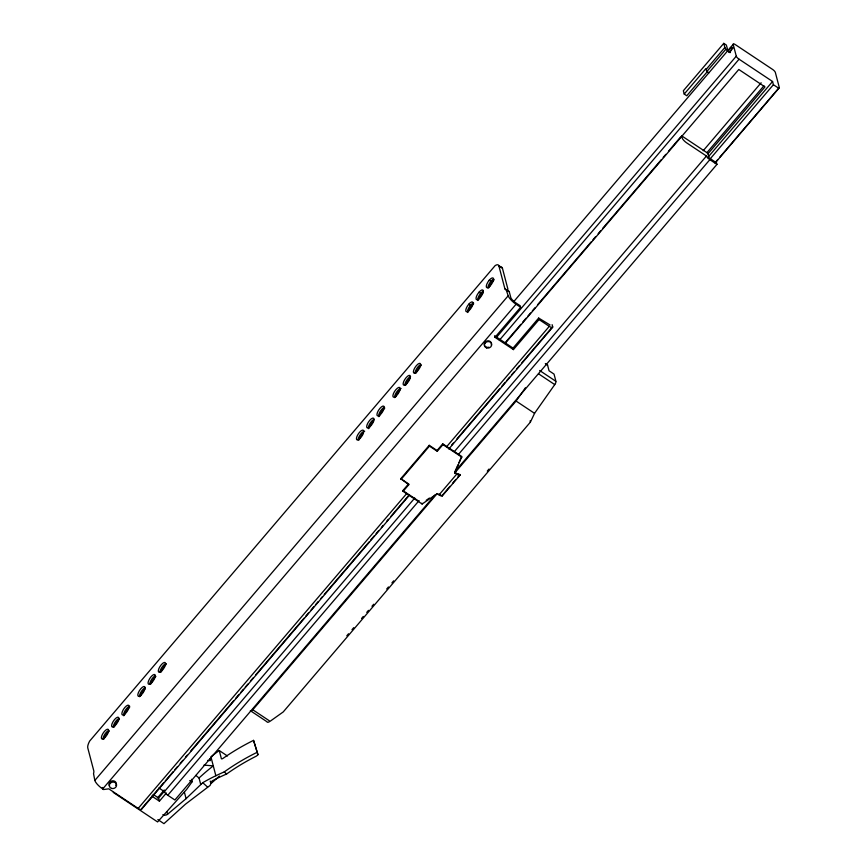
<?xml version="1.0" encoding="UTF-8"?>
<svg xmlns="http://www.w3.org/2000/svg" width="867" height="867" viewBox="0 0 867 867"><rect width="100%" height="100%" fill="white"/><g stroke="black" fill="none" stroke-linecap="round" stroke-linejoin="round"><path stroke-width="1.3" d="M269.355 721.745A3.435 1.474 -40.6 0 1 268.25 722.189A3.295 1.409 -40.6 0 1 267.209 722.103L267.069 721.973A3.295 1.214 -56.4 0 1 266.971 721.745L250.357 710.691A3.295 1.214 -56.4 0 0 252.796 709.78L270.092 721.29L283.238 711.926L530.409 422.099L534.646 413.18L554.75 384.601A3.295 1.214 -56.4 0 0 555.964 381.805M457.538 477.468L460.063 474.509A5.137 1.485 40.5 0 1 456.692 474.173L454.644 472.157L457.928 464.929M459.022 462.523L461.222 457.7M454.85 472.948L461.764 456.497L442.744 443.839L437.055 450.515L437.261 451.295L442.95 444.619L442.744 443.839M454.655 473.089L516.082 401.053L525.413 387.787M191.488 779.303L192.138 781.752L186.665 789.404L157.599 821.938L113.252 792.416M94.828 780.463L508.203 295.745L506.155 289.816A9.169 3.36 -56.4 0 1 504.854 288.646L498.883 265.909A9.169 3.36 -56.4 0 0 495.1 265.66L89.691 741.036A9.169 3.36 -56.4 0 0 87.784 747.95L93.755 770.687A9.169 3.36 -56.4 0 1 93.528 773.646L94.828 780.463A8.8 2.536 40.5 0 0 102.685 788.959L103.552 789.544L108.776 788.829L138.178 808.402A5.137 1.485 40.5 0 0 141.549 808.727L163.505 782.977M727.641 49.549L726.329 45.051L723.772 43.35L683.348 90.753L684.215 94.059L686.772 95.76L707.537 71.408M684.215 94.059L705.846 68.688L706.063 69.512A4.216 1.214 40.5 0 0 707.125 71.213L708.707 73.056M706.063 69.512L724.855 47.479L723.772 43.35M707.125 71.213L725.917 49.181A4.216 1.214 40.5 0 1 724.855 47.479M513.535 301.889L733.179 44.347A3.121 0.9 40.5 0 1 735.216 44.553L772.551 69.403A3.121 0.9 40.5 0 1 775.336 72.405L779.281 87.459A3.121 0.9 40.5 0 1 777.244 87.264L773.407 84.706L772.562 81.487L739.063 59.194A3.121 0.9 40.5 0 1 736.278 56.182L733.179 44.347M102.685 788.959L516.06 304.241L520.601 307.265L494.981 337.317L513.437 349.596L539.057 319.555L538.667 318.059L513.047 348.101L513.437 349.596M496.433 337.415L736.278 56.182M499.392 340.222L739.063 59.194M505.038 342.866L520.85 324.323M522.606 322.264L526.117 318.146M527.884 316.087L530.517 312.998M532.273 310.939L534.906 307.839M537.54 304.75L591.131 241.915M592.887 239.856L595.531 236.767M598.165 233.678L600.798 230.579M602.554 228.52L661.423 159.506M663.179 157.436L665.813 154.348M668.446 151.259L680.747 136.834M505.114 343.473L738.792 69.479L764.987 86.906L707.884 153.86M442.452 495.534A5.137 1.485 40.5 0 1 439.038 494.873L437.196 493.648L422.121 504.02L403.09 491.361L408.791 484.686L400.771 478.703L429.241 445.313L437.055 450.515M400.977 479.484L429.447 446.104L429.241 445.313M403.09 491.361L402.884 490.57L408.585 483.894L400.771 478.703M138.178 808.402L406.937 493.269L402.884 490.57M446.787 446.527L549.277 326.35A5.137 1.485 40.5 0 0 552.647 326.686L552.116 324.67M165.261 780.918L173.172 771.652M174.928 769.593L177.562 766.493M180.195 763.404L182.829 760.316M185.473 757.227L187.229 755.168M190.74 751.05L233.776 700.579M235.542 698.52L239.054 694.402M240.809 692.332L243.443 689.243M245.198 687.184L247.832 684.096M250.476 681.007L253.11 677.918M255.743 674.829L304.057 618.171M305.813 616.112L308.446 613.023M311.08 609.934L313.713 606.846M315.469 604.787L318.113 601.698M320.747 598.609L322.502 596.55M324.258 594.491L369.06 541.951M370.816 539.892L374.327 535.773M376.083 533.714L378.716 530.626M381.361 527.537L383.116 525.478M386.628 521.36L388.383 519.29M391.017 516.201L408.585 495.61M451.631 445.129L453.387 443.07M456.898 438.951L499.945 388.481M501.7 386.422L505.212 382.304M506.967 380.245L509.601 377.156M511.357 375.097L514.001 372.008M516.634 368.908L519.268 365.82M521.901 362.731L552.647 326.686M141.386 809.496L409.462 495.165M448.835 448.987L552.637 327.271M703.202 150.728L761.139 82.777M706.876 152.69L763.925 85.79M157.393 798.019L164.253 789.967M166.41 792.98L159.42 801.173L158.596 798.041L164.708 790.867M158.921 787.995L164.383 791.625L414.762 498.026M454.297 451.674L706.442 156.017A3.847 1.105 40.5 0 0 709.856 159.658L716.955 164.383L456.02 470.337M707.613 157.653L772.562 81.487M710.203 158.824L773.407 84.706M164.383 791.625A3.847 1.105 40.5 0 0 167.786 795.256L419.054 500.638M458.589 454.275L709.856 159.658M716.077 161.576L717.833 159.517M719.588 157.458L778.403 88.488M715.102 163.072L779.281 87.816M434.941 495.057L174.885 799.981L167.786 795.256M252.796 709.78L437.098 493.67M439.038 494.873L456.692 474.173M442.408 495.198L449.973 486.333M452.498 483.374L455.858 479.429M442.246 495.967L460.052 475.094M346.8 635.782L348.534 633.755M352.002 629.68L353.736 627.643M361.55 618.496L363.284 616.459M366.752 612.384L368.486 610.357M371.965 606.282L373.699 604.245M386.704 588.986L388.449 586.959M391.917 582.884L393.651 580.847M487.276 471.074L489.021 469.025M162.898 814.579A3.663 3.24 -14.7 0 0 167.58 814.232L186.091 798.659L202.748 782.684A255.949 181.864 15.8 0 1 215.861 775.737L210.898 756.783A212.61 188.074 -14.7 0 1 219.264 750.551L221.345 758.582A1.788 0.769 -40.4 0 0 221.551 758.82A1.929 0.813 -39.8 0 0 222.797 758.517L223.101 758.332A212.61 188.074 -14.7 0 1 253.543 740.375L257.965 754.713L256.448 756.067A209.175 185.029 -14.7 0 0 226.601 774.014A251.495 178.7 15.8 0 0 212.599 780.668A5.451 3.88 15.8 0 0 211.992 781.059L210.085 785.437L185.549 804.121L163.961 823.65L157.827 819.564M211.385 783.237L219.449 776.073M426.217 500.27L429.447 498.048M507.011 290.38L509.211 291.55L510.761 297.446A5.495 1.582 40.5 0 0 515.67 302.756L520.211 305.78L520.601 307.265M207.766 760.381L210.378 760.608L209.868 758.625M203.973 765.106L213.282 765.875A212.61 188.074 -14.7 0 0 199.031 778.002L200.743 784.516M189.71 780.614L192.138 781.752M728.638 51.727L730.057 52.67M706.442 156.017L686.772 142.936A5.137 1.485 40.5 0 1 682.188 137.972L681.625 135.805L707.819 153.242L709.087 157.837L716.565 162.888L716.955 164.383M498.883 265.909L502.437 268.271L507.921 289.177L507.412 290.347A9.169 3.36 -56.4 0 0 508.712 291.518M504.854 288.646L509.211 291.55M489.237 280.193L490.939 281.331M538.667 318.059L550.09 324.984M539.057 319.555L549.277 326.35M478.985 292.212L480.686 293.349M468.733 304.23L470.445 305.368M545.31 363.555L547.554 365.05L549.06 370.794L554.035 374.1L555.931 381.339L539.642 370.502M513.047 348.101L494.591 335.822L494.981 337.317M538.472 373.764L554.75 384.601M516.082 401.053L534.581 413.364M442.95 444.619L461.97 457.277M429.447 446.104L437.261 451.295M454.644 472.157L456.486 473.393A3.392 0.975 40.5 0 0 458.708 473.61M407.999 493.973L418.696 501.093M219.264 750.551L227.414 755.97M153.145 794.41L158.596 798.041M151.779 796.09L159.42 801.173M102.295 787.474L103.162 788.06M195.899 775.423L199.031 778.002M215.861 775.737A255.483 181.528 15.8 0 1 224.26 771.89L226.601 774.014M202.748 782.684L207.56 787.073M725.917 49.181L727.5 51.023M253.543 740.375L257.965 754.713M530.084 420.874L530.409 422.099M485.021 342.205L485.217 342.942M421.915 503.228L422.121 504.02M408.585 483.894L408.791 484.686M210.226 781.059L210.876 783.54M184.389 792.156L186.091 798.659M166.898 811.631L167.58 814.232M109.795 782.186L110.12 783.421M103.065 739.02A5.776 2.113 -56.4 0 1 104.95 734.089A5.776 2.113 -56.4 0 1 108.765 730.447M103.888 739.139A8.161 2.991 -56.4 0 1 109.209 731.163M113.317 727.001A5.776 2.113 -56.4 0 1 115.203 722.07A5.776 2.113 -56.4 0 1 119.017 718.44M123.775 715.795A5.776 2.113 -56.4 0 1 125.206 710.431A5.776 2.113 -56.4 0 1 129.714 706.302M114.141 727.12A8.161 2.991 -56.4 0 1 119.451 719.144M124.393 715.102A8.161 2.991 -56.4 0 1 129.703 707.125M139.565 696.743A5.776 2.113 -56.4 0 1 141.148 691.747A5.776 2.113 -56.4 0 1 145.212 687.726M149.753 684.269A5.776 2.113 -56.4 0 1 151.649 679.338A5.776 2.113 -56.4 0 1 155.453 675.707M160.005 672.25A5.776 2.113 -56.4 0 1 162.151 666.951A5.776 2.113 -56.4 0 1 166.15 663.569M140.335 696.407A8.161 2.991 -56.4 0 1 144.843 689.2M150.587 684.388A8.161 2.991 -56.4 0 1 155.897 676.412M160.828 672.38A8.161 2.991 -56.4 0 1 166.15 664.393M378.857 416.68A5.776 2.113 -56.4 0 1 380.06 411.717A5.776 2.113 -56.4 0 1 384.352 407.306M379.475 415.997A8.161 2.991 -56.4 0 1 384.796 408.021M368.616 428.699A5.776 2.113 -56.4 0 1 369.808 423.735A5.776 2.113 -56.4 0 1 374.1 419.325M358.147 439.905A5.776 2.113 -56.4 0 1 360.564 434.248A5.776 2.113 -56.4 0 1 364.682 431.224M369.234 428.016A8.161 2.991 -56.4 0 1 373.731 420.809M358.981 440.035A8.161 2.991 -56.4 0 1 363.49 432.828M415.087 373.146A5.776 2.113 -56.4 0 1 416.984 368.215A5.776 2.113 -56.4 0 1 420.798 364.573M404.846 385.154A5.776 2.113 -56.4 0 1 406.731 380.234A5.776 2.113 -56.4 0 1 410.546 376.592M394.658 397.639A5.776 2.113 -56.4 0 1 396.739 391.884A5.776 2.113 -56.4 0 1 401.128 388.503M415.922 373.265A8.161 2.991 -56.4 0 1 421.232 365.289M405.669 385.284A8.161 2.991 -56.4 0 1 410.178 378.077M395.417 397.303A8.161 2.991 -56.4 0 1 399.925 390.096M488.034 288.137A5.776 2.113 -56.4 0 1 489.617 283.141A5.776 2.113 -56.4 0 1 493.681 279.12M477.934 300.513A5.776 2.113 -56.4 0 1 479.137 295.539A5.776 2.113 -56.4 0 1 483.428 291.139M488.804 287.811A8.161 2.991 -56.4 0 1 494.114 279.824M467.692 312.532A5.776 2.113 -56.4 0 1 469.123 307.178A5.776 2.113 -56.4 0 1 473.62 303.038M468.299 311.838A8.161 2.991 -56.4 0 1 473.62 303.862M478.551 299.819A8.161 2.991 -56.4 0 1 483.06 292.613M516.06 304.241A8.8 2.536 40.5 0 1 508.203 295.745M109.589 786.033A3.663 3.24 -14.7 0 1 110.185 781.785A3.663 3.24 -14.7 0 1 114.91 781.405A3.663 3.24 -14.7 0 1 115.799 785.524M499.219 266.559A9.169 3.36 -56.4 0 1 500.096 266.429A11.347 8.507 -69.5 0 1 500.487 266.57M500.866 266.743A11.347 8.507 -69.5 0 1 501.96 267.426A9.169 3.36 -56.4 0 1 502.437 268.271M440.794 494.873A3.392 0.975 40.5 0 1 439.623 494.548M439.244 494.342A3.392 0.975 40.5 0 1 438.832 494.092M486.062 347.028A3.663 3.24 -14.7 0 1 484.61 342.801A3.663 3.24 -14.7 0 1 489.335 341.024A3.663 3.24 -14.7 0 1 491.264 345.066M488.825 347.19A3.663 3.24 -14.7 0 1 486.571 347.212M546.676 364.704A3.295 1.214 -56.4 0 1 547.554 365.05M730.025 52.443A2.937 1.073 -56.4 0 1 731.109 49.755A2.937 1.073 -56.4 0 1 733.146 48.032M224.26 771.89A212.61 188.074 -14.7 0 1 256.73 752.513M115.181 725.538A5.776 2.113 -56.4 0 0 118.454 717.312A5.776 2.113 -56.4 0 0 112.136 723.501A5.776 2.113 -56.4 0 0 115.181 725.538M104.929 737.557A5.776 2.113 -56.4 0 0 108.212 729.331A5.776 2.113 -56.4 0 0 101.883 735.519A5.776 2.113 -56.4 0 0 104.929 737.557M125.433 713.519A5.776 2.113 -56.4 0 0 128.706 705.294A5.776 2.113 -56.4 0 0 122.388 711.482A5.776 2.113 -56.4 0 0 125.433 713.519M141.375 694.825A5.776 2.113 -56.4 0 0 144.648 686.599A5.776 2.113 -56.4 0 0 138.33 692.787A5.776 2.113 -56.4 0 0 141.375 694.825M151.627 682.806A5.776 2.113 -56.4 0 0 154.9 674.58A5.776 2.113 -56.4 0 0 148.582 680.768A5.776 2.113 -56.4 0 0 151.627 682.806M161.869 670.787A5.776 2.113 -56.4 0 0 165.153 662.561A5.776 2.113 -56.4 0 0 158.824 668.75A5.776 2.113 -56.4 0 0 161.869 670.787M380.515 414.415A5.776 2.113 -56.4 0 0 383.799 406.19A5.776 2.113 -56.4 0 0 377.47 412.378A5.776 2.113 -56.4 0 0 380.515 414.415M360.022 438.453A5.776 2.113 -56.4 0 0 363.295 430.216A5.776 2.113 -56.4 0 0 356.976 436.404A5.776 2.113 -56.4 0 0 360.022 438.453M370.274 426.434A5.776 2.113 -56.4 0 0 373.547 418.197A5.776 2.113 -56.4 0 0 367.218 424.386A5.776 2.113 -56.4 0 0 370.274 426.434M416.962 371.683A5.776 2.113 -56.4 0 0 420.235 363.457A5.776 2.113 -56.4 0 0 413.917 369.645A5.776 2.113 -56.4 0 0 416.962 371.683M406.71 383.702A5.776 2.113 -56.4 0 0 409.983 375.476A5.776 2.113 -56.4 0 0 403.664 381.664A5.776 2.113 -56.4 0 0 406.71 383.702M396.457 395.72A5.776 2.113 -56.4 0 0 399.741 387.495A5.776 2.113 -56.4 0 0 393.412 393.683A5.776 2.113 -56.4 0 0 396.457 395.72M489.844 286.218A5.776 2.113 -56.4 0 0 493.117 277.993A5.776 2.113 -56.4 0 0 486.799 284.181A5.776 2.113 -56.4 0 0 489.844 286.218M479.592 298.237A5.776 2.113 -56.4 0 0 482.865 290.012A5.776 2.113 -56.4 0 0 476.547 296.2A5.776 2.113 -56.4 0 0 479.592 298.237M469.34 310.256A5.776 2.113 -56.4 0 0 472.623 302.03A5.776 2.113 -56.4 0 0 466.294 308.218A5.776 2.113 -56.4 0 0 469.34 310.256M111.496 788.385A3.663 3.24 -14.7 0 0 116.579 784.765A3.663 3.24 -14.7 0 0 110.813 782.793A3.663 3.24 -14.7 0 0 111.496 788.385M486.593 347.905A3.663 3.24 -14.7 0 0 491.676 344.286A3.663 3.24 -14.7 0 0 485.91 342.313A3.663 3.24 -14.7 0 0 486.593 347.905M730.415 51.337A2.937 1.073 -56.4 0 0 732.084 47.154A2.937 1.073 -56.4 0 0 728.865 50.297A2.937 1.073 -56.4 0 0 730.415 51.337"/></g></svg>
